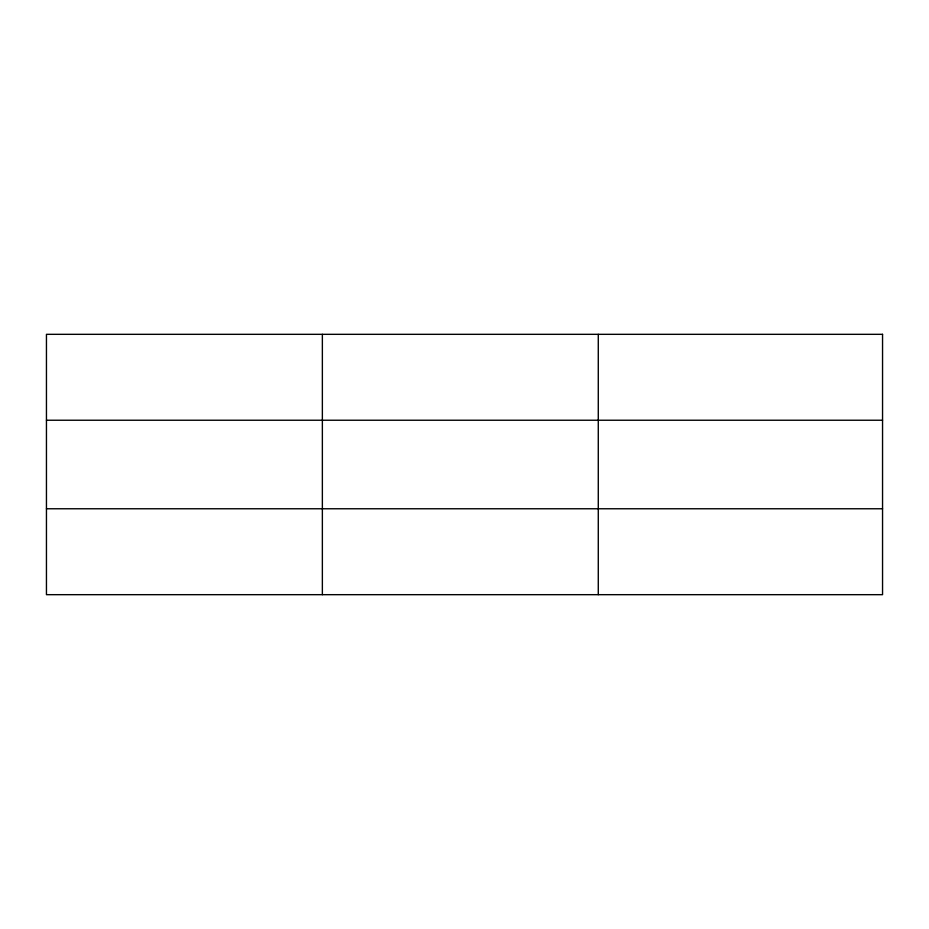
<?xml version="1.0" encoding="UTF-8"?>
<svg xmlns="http://www.w3.org/2000/svg" width="929" height="929" viewBox="0 0 929 929"><rect width="100%" height="100%" fill="white"/><g stroke="black" fill="none" stroke-linecap="round" stroke-linejoin="round"><path stroke-width="1.39" d="M322.363 334.324L322.363 594.676M598.276 334.324L598.276 594.676M46.45 420.233L882.55 420.233M46.45 508.767L882.55 508.767M882.55 334.324L882.55 594.676L46.45 594.676L46.45 334.324L882.55 334.324"/></g></svg>
